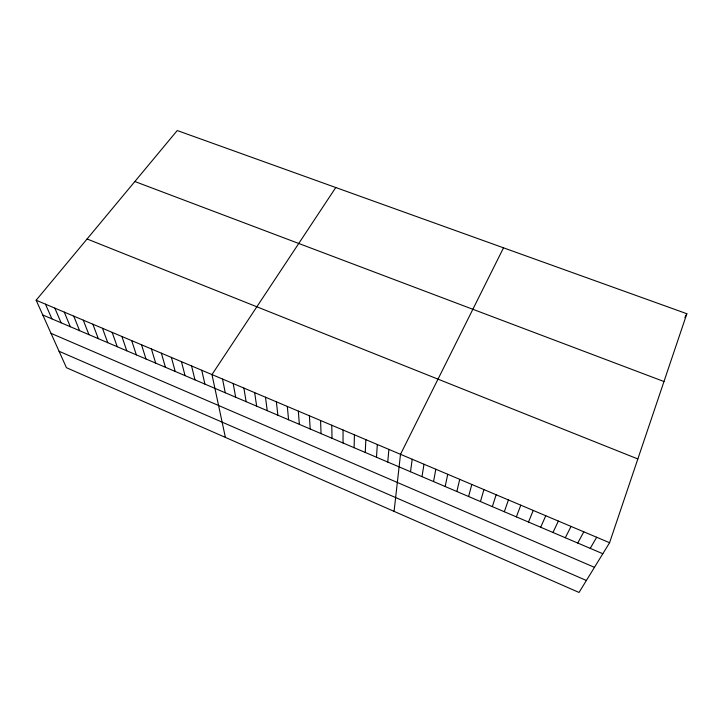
<?xml version="1.0" encoding="UTF-8"?>
<svg xmlns="http://www.w3.org/2000/svg" width="723" height="723" viewBox="0 0 723 723"><rect width="100%" height="100%" fill="white"/><g stroke="black" fill="none" stroke-linecap="round" stroke-linejoin="round"><path stroke-width="1.08" d="M343.027 442.973L343.073 430.022M354.107 447.7L354.424 434.821M365.26 452.453L365.838 439.647M376.475 457.225L377.334 444.509M387.754 462.042L388.884 449.39M394.071 511.369L400.515 454.306L503.515 247.817M410.51 471.739L412.209 459.259M421.988 476.638L423.985 464.238M433.547 481.563L435.824 469.245M445.16 486.516L447.745 474.279M456.855 491.495L459.729 479.349M468.612 496.511L471.794 484.455M480.443 501.554L483.931 489.588M492.345 506.624L496.141 494.749M609.579 542.72L686.85 313.728L177.252 130.538L36.15 300.226L66.444 367.709L579.033 592.462L609.579 542.72L36.15 300.226M504.32 511.73L508.432 499.945M516.376 516.873L520.795 505.178M528.495 522.042L533.24 510.438M540.696 527.239L545.766 515.734M552.968 532.471L558.364 521.057M565.314 537.731L571.043 526.425M684.862 317.56L686.85 313.728M577.74 543.027L583.813 531.821M590.239 548.359L596.656 537.252M335.779 187.519L211.975 374.577L225.386 437.406M134.858 181.518L663.967 381.527M87.076 238.979L637.84 458.96M42.765 314.975L602.819 553.728M51.017 333.348L594.46 567.338M59.06 351.261L586.389 580.479M45.477 304.175L51.902 318.87M54.849 308.134L61.093 322.783M64.266 312.119L70.321 326.715M73.746 316.123L79.602 330.673M83.272 320.153L88.938 334.65M92.851 324.202L98.319 338.653M102.476 328.278L107.754 342.675M112.155 332.372L117.234 346.715M121.898 336.484L126.769 350.782M131.685 340.632L136.349 354.866M141.527 344.79L145.983 358.97M151.423 348.974L155.671 363.1M161.374 353.186L165.413 367.257M171.387 357.415L175.21 371.432M181.446 361.672L185.052 375.626M191.568 365.946L194.957 379.846M201.744 370.257L204.907 384.094M222.548 379.051L225.26 392.77M233.195 383.551L235.662 397.207M243.886 388.079L246.127 401.663M254.65 392.625L256.647 406.145M265.477 397.207L267.23 410.655M276.367 401.807L277.867 415.192M287.32 406.443L288.576 419.756M298.337 411.107L299.34 424.347M309.426 415.788L310.167 428.965M320.569 420.506L321.057 433.61M331.785 425.251L332.011 438.274"/></g></svg>
